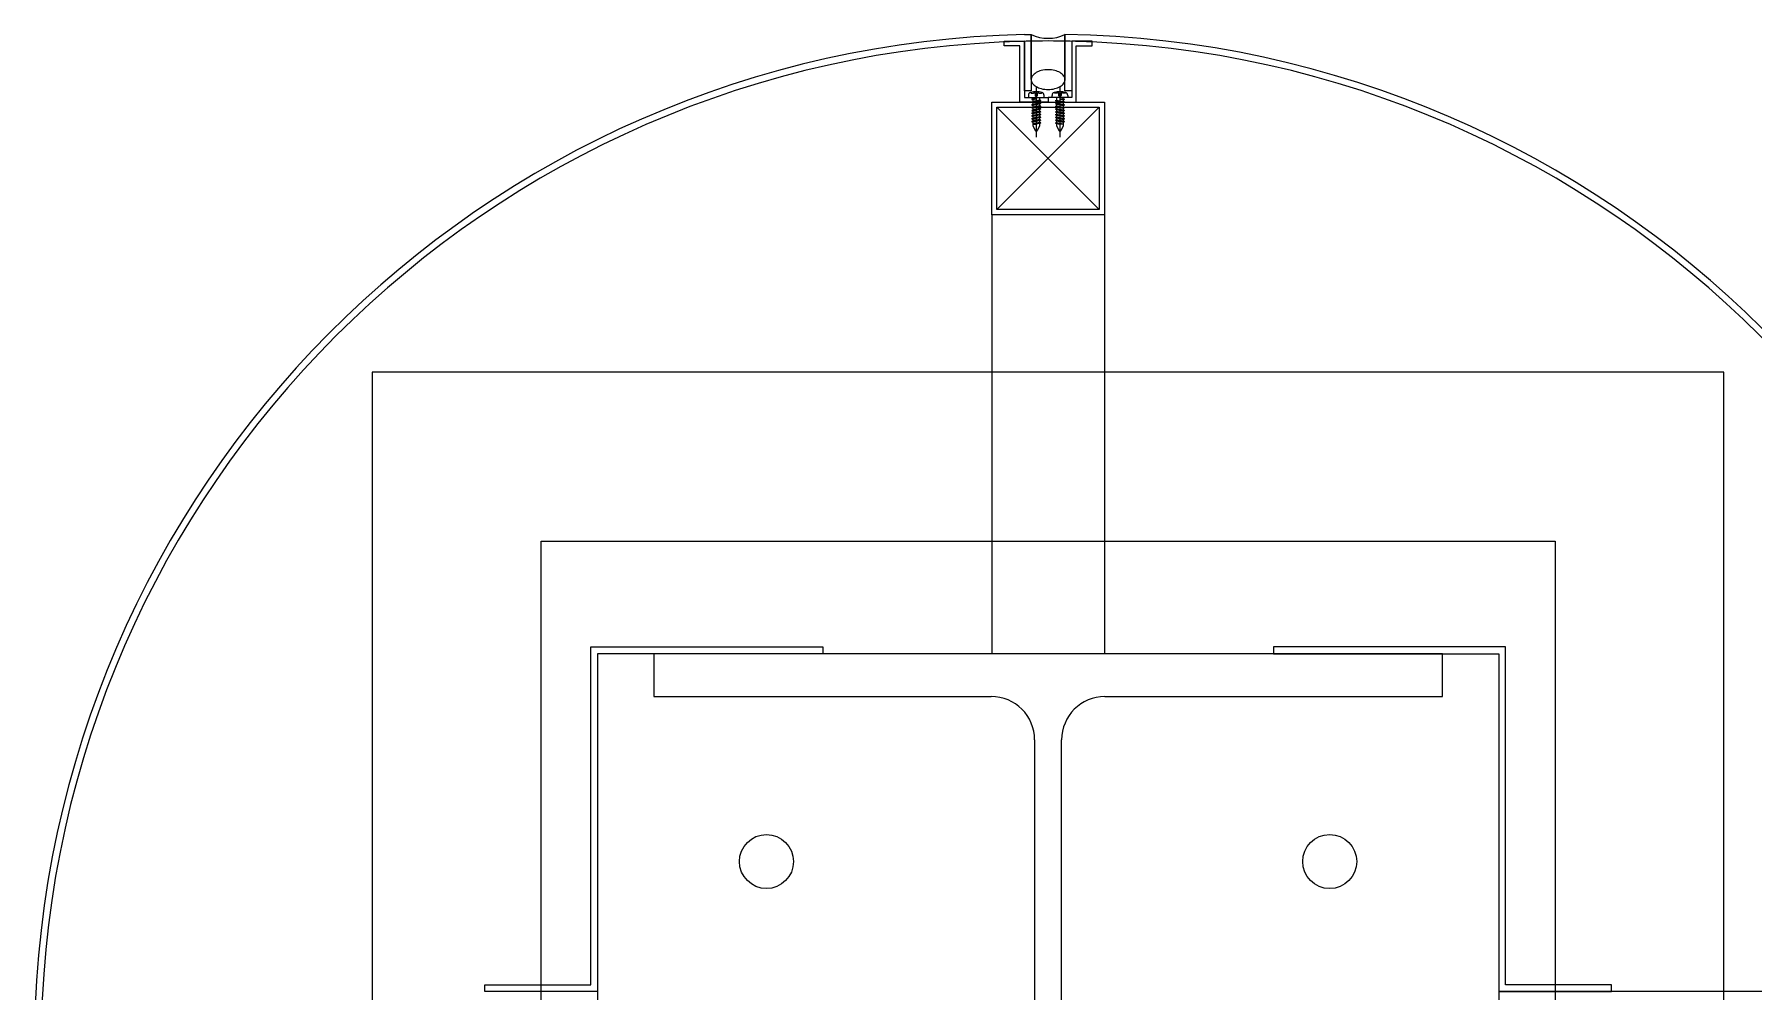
# Model space of a CAD drawing. Header units: millimetres. Extents: x -168200 to 672800, y -7409 to 118800.
# Drawn here: x 105050 to 105813, y 16425 to 16850 of the extents above; entities that cross this region are included whole.
import ezdxf

# ---------------------------------------------------------------- set-up
doc = ezdxf.new("R2010")
doc.units = ezdxf.units.MM
doc.header["$LTSCALE"] = 200
for name, color, linetype in [('01하지철물', 8, 'Continuous'), ('1 BA', 9, 'Continuous'), ('CON', 2, 'Continuous')]:
    doc.layers.add(name, color=color, linetype=linetype)

msp = doc.modelspace()

# ---------------------------------------------------------------- linework, layer by layer
at = {"layer": '01하지철물'}
for points in [[(105250, 16425), (105250, 16428), (105297, 16428), (105297, 16578), (105400, 16578), (105400, 16575), (105300, 16575), (105300, 16425)], [(105750, 16425), (105750, 16428), (105703, 16428), (105703, 16578), (105600, 16578), (105600, 16575), (105700, 16575), (105700, 16425)]]:
    msp.add_lwpolyline(points, close=True, dxfattribs=at)
at = {"layer": '1 BA'}
for p, q in [((105489.5, 16849.88), (105492.5, 16849.86)), ((105492.5, 16849.86), (105492.5, 16829.4)), ((105492.5, 16849.86), (105492.5, 16824.86)), ((105492.5, 16829.86), (105492.5, 16849.86)), ((105507.5, 16824.86), (105507.5, 16849.94)), ((105507.5, 16849.86), (105507.5, 16829.4)), ((105507.5, 16849.86), (105507.5, 16829.86)), ((105480.5, 16844.86), (105480.5, 16846.86)), ((105480.5, 16846.86), (105489.5, 16846.86)), ((105487.5, 16844.86), (105480.5, 16844.86)), ((105487.5, 16819.86), (105487.5, 16844.86)), ((105489.5, 16824.86), (105489.5, 16846.88)), ((105489.5, 16846.86), (105489.5, 16821.86)), ((105510.5, 16846.86), (105510.5, 16824.86)), ((105519.5, 16846.86), (105510.5, 16846.86)), ((105510.5, 16846.86), (105510.5, 16821.86)), ((105512.5, 16819.86), (105512.5, 16844.86)), ((105512.5, 16844.86), (105519.5, 16844.86)), ((105519.5, 16844.86), (105519.5, 16846.86)), ((105494.75, 16826.83), (105494.75, 16804.25)), ((105505.25, 16826.83), (105505.25, 16804.25)), ((105475, 16769.86), (105475, 16819.86)), ((105475, 16819.86), (105525, 16819.86)), ((105500, 16819.86), (105487.5, 16819.86)), ((105492.5, 16824.86), (105489.5, 16824.86)), ((105489.5, 16821.86), (105500, 16821.86)), ((105491.25, 16822.85), (105491.25, 16821.86)), ((105491.25, 16821.86), (105498.25, 16821.86)), ((105492.2, 16824.11), (105492.43, 16823.91)), ((105492.43, 16823.91), (105492.68, 16823.81)), ((105492.68, 16823.81), (105492.95, 16823.79)), ((105494.8, 16821.45), (105492.75, 16821.12)), ((105496.74, 16820.54), (105492.75, 16819.88)), ((105496.74, 16819.31), (105492.75, 16818.65)), ((105492.76, 16821.05), (105493.25, 16820.85)), ((105492.76, 16819.82), (105493.25, 16819.62)), ((105492.76, 16818.58), (105493.25, 16818.38)), ((105492.77, 16821.16), (105493.25, 16821.35)), ((105492.77, 16819.92), (105493.25, 16820.12)), ((105492.77, 16818.69), (105493.25, 16818.88)), ((105494.82, 16821.35), (105492.81, 16821.02)), ((105496.73, 16820.43), (105492.81, 16819.79)), ((105496.73, 16819.2), (105492.81, 16818.56)), ((105492.95, 16823.79), (105493.22, 16823.83)), ((105493.22, 16823.83), (105493.49, 16823.89)), ((105493.25, 16821.35), (105493.25, 16821.86)), ((105494.8, 16821.45), (105493.25, 16821.35)), ((105494.82, 16821.35), (105493.25, 16820.85)), ((105493.25, 16820.85), (105493.25, 16820.12)), ((105496.25, 16820.74), (105493.25, 16820.12)), ((105496.25, 16820.24), (105493.25, 16819.62)), ((105493.25, 16819.62), (105493.25, 16818.88)), ((105496.25, 16819.51), (105493.25, 16818.88)), ((105496.25, 16819.01), (105493.25, 16818.38)), ((105493.25, 16818.38), (105493.25, 16817.65)), ((105493.49, 16823.89), (105493.73, 16823.96)), ((105493.73, 16823.96), (105493.94, 16824.01)), ((105493.94, 16824.01), (105494.09, 16824.01)), ((105494.09, 16824.01), (105494.19, 16823.95)), ((105494.19, 16823.95), (105494.24, 16823.83)), ((105494.24, 16823.28), (105494.23, 16823.07)), ((105494.23, 16823.07), (105494.24, 16822.87)), ((105494.24, 16823.83), (105494.26, 16823.67)), ((105494.26, 16823.48), (105494.24, 16823.28)), ((105494.24, 16822.87), (105494.28, 16822.7)), ((105494.26, 16823.67), (105494.26, 16823.48)), ((105494.28, 16822.7), (105494.36, 16822.57)), ((105494.36, 16822.57), (105494.47, 16822.47)), ((105494.47, 16822.47), (105494.6, 16822.41)), ((105494.6, 16822.41), (105494.75, 16822.4)), ((105494.75, 16822.4), (105494.9, 16822.41)), ((105494.9, 16822.41), (105495.03, 16822.47)), ((105495.03, 16822.47), (105495.14, 16822.57)), ((105495.14, 16822.57), (105495.22, 16822.7)), ((105495.22, 16822.7), (105495.26, 16822.87)), ((105495.24, 16823.67), (105495.26, 16823.83)), ((105495.24, 16823.48), (105495.24, 16823.67)), ((105495.26, 16823.28), (105495.24, 16823.48)), ((105495.26, 16823.83), (105495.31, 16823.95)), ((105495.27, 16823.07), (105495.26, 16823.28)), ((105495.26, 16822.87), (105495.27, 16823.07)), ((105495.31, 16823.95), (105495.41, 16824.01)), ((105495.41, 16824.01), (105495.56, 16824.01)), ((105495.56, 16824.01), (105495.77, 16823.96)), ((105495.77, 16823.96), (105496.01, 16823.89)), ((105496.01, 16823.89), (105496.28, 16823.83)), ((105496.25, 16821.86), (105496.25, 16820.74)), ((105496.74, 16820.54), (105496.25, 16820.74)), ((105496.73, 16820.43), (105496.25, 16820.24)), ((105496.25, 16820.24), (105496.25, 16819.51)), ((105496.74, 16819.31), (105496.25, 16819.51)), ((105496.73, 16819.2), (105496.25, 16819.01)), ((105496.25, 16819.01), (105496.25, 16818.27)), ((105496.28, 16823.83), (105496.55, 16823.79)), ((105496.55, 16823.79), (105496.82, 16823.81)), ((105496.82, 16823.81), (105497.07, 16823.91)), ((105497.07, 16823.91), (105497.3, 16824.11)), ((105498.25, 16821.86), (105498.25, 16822.85)), ((105510.5, 16821.86), (105500, 16821.86)), ((105500, 16821.86), (105500, 16819.86)), ((105500, 16821.86), (105500, 16819.86)), ((105500, 16819.86), (105512.5, 16819.86)), ((105501.75, 16821.86), (105501.75, 16822.85)), ((105508.75, 16821.86), (105501.75, 16821.86)), ((105502.93, 16823.91), (105502.7, 16824.11)), ((105503.18, 16823.81), (105502.93, 16823.91)), ((105503.45, 16823.79), (105503.18, 16823.81)), ((105503.26, 16820.54), (105503.75, 16820.74)), ((105503.26, 16820.54), (105507.25, 16819.88)), ((105503.26, 16819.31), (105503.75, 16819.51)), ((105503.26, 16819.31), (105507.25, 16818.65)), ((105503.27, 16820.43), (105503.75, 16820.24)), ((105503.27, 16820.43), (105507.19, 16819.79)), ((105503.27, 16819.2), (105503.75, 16819.01)), ((105503.27, 16819.2), (105507.19, 16818.56)), ((105503.72, 16823.83), (105503.45, 16823.79)), ((105503.99, 16823.89), (105503.72, 16823.83)), ((105503.75, 16821.86), (105503.75, 16820.74)), ((105503.75, 16820.74), (105506.75, 16820.12)), ((105503.75, 16820.24), (105506.75, 16819.62)), ((105503.75, 16820.24), (105503.75, 16819.51)), ((105503.75, 16819.51), (105506.75, 16818.88)), ((105503.75, 16819.01), (105506.75, 16818.38)), ((105503.75, 16819.01), (105503.75, 16818.27)), ((105504.23, 16823.96), (105503.99, 16823.89)), ((105504.44, 16824.01), (105504.23, 16823.96)), ((105504.59, 16824.01), (105504.44, 16824.01)), ((105504.69, 16823.95), (105504.59, 16824.01)), ((105504.74, 16823.83), (105504.69, 16823.95)), ((105504.73, 16823.07), (105504.74, 16823.28)), ((105504.74, 16822.87), (105504.73, 16823.07)), ((105504.76, 16823.67), (105504.74, 16823.83)), ((105504.74, 16823.28), (105504.76, 16823.48)), ((105504.78, 16822.7), (105504.74, 16822.87)), ((105504.76, 16823.48), (105504.76, 16823.67)), ((105504.86, 16822.57), (105504.78, 16822.7)), ((105504.97, 16822.47), (105504.86, 16822.57)), ((105505.1, 16822.41), (105504.97, 16822.47)), ((105505.25, 16822.4), (105505.1, 16822.41)), ((105505.18, 16821.35), (105507.19, 16821.02)), ((105505.18, 16821.35), (105506.75, 16820.85)), ((105505.2, 16821.45), (105507.25, 16821.12)), ((105505.2, 16821.45), (105506.75, 16821.35)), ((105505.4, 16822.41), (105505.25, 16822.4)), ((105505.53, 16822.47), (105505.4, 16822.41)), ((105505.64, 16822.57), (105505.53, 16822.47)), ((105505.72, 16822.7), (105505.64, 16822.57)), ((105505.76, 16822.87), (105505.72, 16822.7)), ((105505.76, 16823.83), (105505.74, 16823.67)), ((105505.74, 16823.67), (105505.74, 16823.48)), ((105505.74, 16823.48), (105505.76, 16823.28)), ((105505.81, 16823.95), (105505.76, 16823.83)), ((105505.76, 16823.28), (105505.77, 16823.07)), ((105505.77, 16823.07), (105505.76, 16822.87)), ((105505.91, 16824.01), (105505.81, 16823.95)), ((105506.06, 16824.01), (105505.91, 16824.01)), ((105506.27, 16823.96), (105506.06, 16824.01)), ((105506.51, 16823.89), (105506.27, 16823.96)), ((105506.78, 16823.83), (105506.51, 16823.89)), ((105506.75, 16821.35), (105506.75, 16821.86)), ((105507.23, 16821.16), (105506.75, 16821.35)), ((105507.24, 16821.05), (105506.75, 16820.85)), ((105506.75, 16820.85), (105506.75, 16820.12)), ((105507.23, 16819.92), (105506.75, 16820.12)), ((105507.24, 16819.82), (105506.75, 16819.62)), ((105506.75, 16819.62), (105506.75, 16818.88)), ((105507.23, 16818.69), (105506.75, 16818.88)), ((105507.24, 16818.58), (105506.75, 16818.38)), ((105506.75, 16818.38), (105506.75, 16817.65)), ((105507.05, 16823.79), (105506.78, 16823.83)), ((105507.32, 16823.81), (105507.05, 16823.79)), ((105507.57, 16823.91), (105507.32, 16823.81)), ((105510.5, 16824.86), (105507.5, 16824.86)), ((105507.8, 16824.11), (105507.57, 16823.91)), ((105508.75, 16822.85), (105508.75, 16821.86)), ((105525, 16819.86), (105525, 16769.86)), ((105477.3, 16817.56), (105522.7, 16772.16)), ((105477.3, 16772.16), (105522.7, 16817.56)), ((105477.3, 16772.16), (105477.3, 16817.56)), ((105477.3, 16817.56), (105522.7, 16817.56)), ((105496.74, 16818.07), (105492.75, 16817.42)), ((105496.74, 16816.84), (105492.75, 16816.19)), ((105496.74, 16815.61), (105492.75, 16814.95)), ((105496.74, 16814.37), (105492.75, 16813.72)), ((105496.74, 16813.14), (105492.75, 16812.49)), ((105496.74, 16811.91), (105492.75, 16811.25)), ((105492.76, 16817.35), (105493.25, 16817.15)), ((105492.76, 16816.12), (105493.25, 16815.92)), ((105492.76, 16814.89), (105493.25, 16814.69)), ((105492.76, 16813.65), (105493.25, 16813.45)), ((105492.76, 16812.42), (105493.25, 16812.22)), ((105492.76, 16811.19), (105493.25, 16810.99)), ((105492.77, 16817.46), (105493.25, 16817.65)), ((105492.77, 16816.22), (105493.25, 16816.42)), ((105492.77, 16814.99), (105493.25, 16815.19)), ((105492.77, 16813.76), (105493.25, 16813.95)), ((105492.77, 16812.53), (105493.25, 16812.72)), ((105492.77, 16811.29), (105493.25, 16811.49)), ((105496.73, 16817.97), (105492.81, 16817.32)), ((105496.73, 16816.73), (105492.81, 16816.09)), ((105496.73, 16815.5), (105492.81, 16814.86)), ((105496.73, 16814.27), (105492.81, 16813.62)), ((105496.73, 16813.04), (105492.81, 16812.39)), ((105496.73, 16811.8), (105492.81, 16811.16)), ((105496.25, 16818.27), (105493.25, 16817.65)), ((105496.25, 16817.77), (105493.25, 16817.15)), ((105493.25, 16817.15), (105493.25, 16816.42)), ((105496.25, 16817.04), (105493.25, 16816.42)), ((105496.25, 16816.54), (105493.25, 16815.92)), ((105493.25, 16815.92), (105493.25, 16815.19)), ((105496.25, 16815.81), (105493.25, 16815.19)), ((105496.25, 16815.31), (105493.25, 16814.69)), ((105493.25, 16814.69), (105493.25, 16813.95)), ((105496.25, 16814.57), (105493.25, 16813.95)), ((105496.25, 16814.07), (105493.25, 16813.45)), ((105493.25, 16813.45), (105493.25, 16812.72)), ((105496.25, 16813.34), (105493.25, 16812.72)), ((105496.25, 16812.84), (105493.25, 16812.22)), ((105493.25, 16812.22), (105493.25, 16811.49)), ((105496.25, 16812.11), (105493.25, 16811.49)), ((105496.25, 16811.61), (105493.25, 16810.99)), ((105493.25, 16811.06), (105493.25, 16809.36)), ((105496.25, 16810.88), (105493.25, 16810.25)), ((105496.74, 16818.07), (105496.25, 16818.27)), ((105496.73, 16817.97), (105496.25, 16817.77)), ((105496.25, 16817.77), (105496.25, 16817.04)), ((105496.74, 16816.84), (105496.25, 16817.04)), ((105496.73, 16816.73), (105496.25, 16816.54)), ((105496.25, 16816.54), (105496.25, 16815.81)), ((105496.74, 16815.61), (105496.25, 16815.81)), ((105496.73, 16815.5), (105496.25, 16815.31)), ((105496.25, 16815.31), (105496.25, 16814.57)), ((105496.74, 16814.37), (105496.25, 16814.57)), ((105496.73, 16814.27), (105496.25, 16814.07)), ((105496.25, 16814.07), (105496.25, 16813.34)), ((105496.74, 16813.14), (105496.25, 16813.34)), ((105496.73, 16813.04), (105496.25, 16812.84)), ((105496.25, 16812.84), (105496.25, 16812.11)), ((105496.74, 16811.91), (105496.25, 16812.11)), ((105496.73, 16811.8), (105496.25, 16811.61)), ((105496.25, 16811.61), (105496.25, 16810.88)), ((105496.74, 16810.68), (105496.25, 16810.88)), ((105503.26, 16818.07), (105503.75, 16818.27)), ((105503.26, 16818.07), (105507.25, 16817.42)), ((105503.26, 16816.84), (105503.75, 16817.04)), ((105503.26, 16816.84), (105507.25, 16816.19)), ((105503.26, 16815.61), (105503.75, 16815.81)), ((105503.26, 16815.61), (105507.25, 16814.95)), ((105503.26, 16814.37), (105503.75, 16814.57)), ((105503.26, 16814.37), (105507.25, 16813.72)), ((105503.26, 16813.14), (105503.75, 16813.34)), ((105503.26, 16813.14), (105507.25, 16812.49)), ((105503.26, 16811.91), (105503.75, 16812.11)), ((105503.26, 16811.91), (105507.25, 16811.25)), ((105503.26, 16810.68), (105503.75, 16810.88)), ((105503.27, 16817.97), (105503.75, 16817.77)), ((105503.27, 16817.97), (105507.19, 16817.32)), ((105503.27, 16816.73), (105507.19, 16816.09)), ((105503.27, 16816.73), (105503.75, 16816.54)), ((105503.27, 16815.5), (105503.75, 16815.31)), ((105503.27, 16815.5), (105507.19, 16814.86)), ((105503.27, 16814.27), (105507.19, 16813.62)), ((105503.27, 16814.27), (105503.75, 16814.07)), ((105503.27, 16813.04), (105503.75, 16812.84)), ((105503.27, 16813.04), (105507.19, 16812.39)), ((105503.27, 16811.8), (105507.19, 16811.16)), ((105503.27, 16811.8), (105503.75, 16811.61)), ((105503.75, 16818.27), (105506.75, 16817.65)), ((105503.75, 16817.77), (105506.75, 16817.15)), ((105503.75, 16817.77), (105503.75, 16817.04)), ((105503.75, 16817.04), (105506.75, 16816.42)), ((105503.75, 16816.54), (105506.75, 16815.92)), ((105503.75, 16816.54), (105503.75, 16815.81)), ((105503.75, 16815.81), (105506.75, 16815.19)), ((105503.75, 16815.31), (105506.75, 16814.69)), ((105503.75, 16815.31), (105503.75, 16814.57)), ((105503.75, 16814.57), (105506.75, 16813.95)), ((105503.75, 16814.07), (105506.75, 16813.45)), ((105503.75, 16814.07), (105503.75, 16813.34)), ((105503.75, 16813.34), (105506.75, 16812.72)), ((105503.75, 16812.84), (105506.75, 16812.22)), ((105503.75, 16812.84), (105503.75, 16812.11)), ((105503.75, 16812.11), (105506.75, 16811.49)), ((105503.75, 16811.61), (105503.75, 16810.88)), ((105503.75, 16811.61), (105506.75, 16810.99)), ((105503.75, 16810.88), (105506.75, 16810.25)), ((105507.23, 16817.46), (105506.75, 16817.65)), ((105507.24, 16817.35), (105506.75, 16817.15)), ((105506.75, 16817.15), (105506.75, 16816.42)), ((105507.23, 16816.22), (105506.75, 16816.42)), ((105507.24, 16816.12), (105506.75, 16815.92)), ((105506.75, 16815.92), (105506.75, 16815.19)), ((105507.23, 16814.99), (105506.75, 16815.19)), ((105507.24, 16814.89), (105506.75, 16814.69)), ((105506.75, 16814.69), (105506.75, 16813.95)), ((105507.23, 16813.76), (105506.75, 16813.95)), ((105507.24, 16813.65), (105506.75, 16813.45)), ((105506.75, 16813.45), (105506.75, 16812.72)), ((105507.23, 16812.53), (105506.75, 16812.72)), ((105507.24, 16812.42), (105506.75, 16812.22)), ((105506.75, 16812.22), (105506.75, 16811.49)), ((105507.23, 16811.29), (105506.75, 16811.49)), ((105507.24, 16811.19), (105506.75, 16810.99)), ((105506.75, 16811.06), (105506.75, 16809.36)), ((105522.7, 16817.56), (105522.7, 16772.16)), ((105496.74, 16810.68), (105493.25, 16810.07)), ((105493.25, 16810.07), (105494.79, 16810.07)), ((105493.25, 16809.36), (105494.37, 16807.05)), ((105496.73, 16810.57), (105493.5, 16810.07)), ((105496.25, 16810.38), (105494.79, 16810.07)), ((105496.25, 16809.36), (105495.13, 16807.05)), ((105496.73, 16810.57), (105496.25, 16810.38)), ((105496.25, 16810.38), (105496.25, 16809.36)), ((105503.26, 16810.68), (105506.75, 16810.07)), ((105503.27, 16810.57), (105506.5, 16810.07)), ((105503.27, 16810.57), (105503.75, 16810.38)), ((105503.75, 16810.38), (105505.21, 16810.07)), ((105503.75, 16810.38), (105503.75, 16809.36)), ((105503.75, 16809.36), (105504.87, 16807.05)), ((105506.75, 16810.07), (105505.21, 16810.07)), ((105506.75, 16809.36), (105505.63, 16807.05)), ((105475, 16769.86), (105475, 16575)), ((105525, 16769.86), (105475, 16769.86)), ((105522.7, 16772.16), (105477.3, 16772.16)), ((105525, 16769.86), (105525, 16575)), ((105275, 16625), (105725, 16625)), ((105275, 16175), (105275, 16625)), ((105725, 16625), (105725, 16175)), ((105675, 16575), (105325, 16575)), ((105325, 16575), (105325, 16556)), ((105675, 16556), (105675, 16575)), ((105325, 16556), (105474.75, 16556)), ((105525.25, 16556), (105675, 16556)), ((105494, 16536.75), (105494, 16263.25)), ((105506, 16263.25), (105506, 16536.75)), ((105300, 16425), (105300, 16375)), ((105869.86, 16425), (105700, 16425)), ((105700, 16425), (105700, 16375))]:
    msp.add_line(p, q, dxfattribs=at)
for centre in [(105375, 16482.75), (105625, 16482.75)]:
    msp.add_circle(centre, 12, dxfattribs=at)
for centre, radius, start, end in [((105500, 16400), 450, 91.33703, 179.04503), ((105500, 16866), 17.8, 245.07803, 294.92197), ((105500, 16400), 450, 1.33703, 89.04503), ((105500, 16400), 447, 91.346, 178.654), ((105500, 16400), 447, 90, 92.50028), ((105500, 16400), 447, 87.49972, 90), ((105500, 16400), 447, 1.346, 88.654), ((105498.99, 16825.59), 8.52, 103.59383, 120.27573), ((105500, 16821.43), 12.8, 90, 103.59383), ((105500, 16821.43), 12.8, 76.40617, 90), ((105501.01, 16825.59), 8.52, 59.72427, 76.40617), ((105495.15, 16829.86), 2.65, 144.6431, 180), ((105495.15, 16829.86), 2.65, 180, 215.3569), ((105497.46, 16828.22), 5.48, 120.27573, 144.6431), ((105497.46, 16831.5), 5.48, 215.3569, 239.72427), ((105498.99, 16834.12), 8.52, 239.72427, 256.40617), ((105501.01, 16834.12), 8.52, 283.59383, 300.27573), ((105502.54, 16828.22), 5.48, 35.3569, 59.72427), ((105502.54, 16831.5), 5.48, 300.27573, 324.6431), ((105504.85, 16829.86), 2.65, 0, 35.3569), ((105504.85, 16829.86), 2.65, 324.6431, 0), ((105492.55, 16822.85), 1.3, 105.58862, 179.97665), ((105494.75, 16815.1), 9.36, 74.20502, 105.79498), ((105492.84, 16821.1), 0.0925, 139.86612, 209.92465), ((105492.84, 16819.86), 0.0925, 139.86612, 209.92465), ((105492.84, 16818.63), 0.0925, 139.86612, 209.92465), ((105494.78, 16821.4), 0.0602, 310.72712, 69.31493), ((105496.66, 16820.49), 0.0925, 319.86612, 29.92465), ((105496.66, 16819.26), 0.0925, 319.86612, 29.92465), ((105500, 16838.28), 12.8, 256.40617, 270), ((105496.95, 16822.85), 1.3, 0.02335, 74.41138), ((105500, 16838.28), 12.8, 270, 283.59383), ((105503.05, 16822.85), 1.3, 105.58862, 179.97665), ((105505.25, 16815.1), 9.36, 74.20502, 105.79498), ((105503.34, 16820.49), 0.0925, 150.07535, 220.13388), ((105503.34, 16819.26), 0.0925, 150.07535, 220.13388), ((105505.22, 16821.4), 0.0602, 110.68507, 229.27288), ((105507.16, 16821.1), 0.0925, 330.07535, 40.13388), ((105507.16, 16819.86), 0.0925, 330.07535, 40.13388), ((105507.16, 16818.63), 0.0925, 330.07535, 40.13388), ((105507.45, 16822.85), 1.3, 0.02335, 74.41138), ((105492.84, 16817.4), 0.0925, 139.86612, 209.92465), ((105492.84, 16816.16), 0.0925, 139.86612, 209.92465), ((105492.84, 16814.93), 0.0925, 139.86612, 209.92465), ((105492.84, 16813.7), 0.0925, 139.86612, 209.92465), ((105492.84, 16812.47), 0.0925, 139.86612, 209.92465), ((105492.84, 16811.23), 0.0925, 139.86612, 209.92465), ((105496.66, 16818.03), 0.0925, 319.86612, 29.92465), ((105496.66, 16816.79), 0.0925, 319.86612, 29.92465), ((105496.66, 16815.56), 0.0925, 319.86612, 29.92465), ((105496.66, 16814.33), 0.0925, 319.86612, 29.92465), ((105496.66, 16813.1), 0.0925, 319.86612, 29.92465), ((105496.66, 16811.86), 0.0925, 319.86612, 29.92465), ((105503.34, 16818.03), 0.0925, 150.07535, 220.13388), ((105503.34, 16816.79), 0.0925, 150.07535, 220.13388), ((105503.34, 16815.56), 0.0925, 150.07535, 220.13388), ((105503.34, 16814.33), 0.0925, 150.07535, 220.13388), ((105503.34, 16813.1), 0.0925, 150.07535, 220.13388), ((105503.34, 16811.86), 0.0925, 150.07535, 220.13388), ((105507.16, 16817.4), 0.0925, 330.07535, 40.13388), ((105507.16, 16816.16), 0.0925, 330.07535, 40.13388), ((105507.16, 16814.93), 0.0925, 330.07535, 40.13388), ((105507.16, 16813.7), 0.0925, 330.07535, 40.13388), ((105507.16, 16812.47), 0.0925, 330.07535, 40.13388), ((105507.16, 16811.23), 0.0925, 330.07535, 40.13388), ((105494.75, 16807.32), 0.46, 215.16271, 324.83729), ((105496.66, 16810.63), 0.0925, 319.86612, 29.92465), ((105503.34, 16810.63), 0.0925, 150.07535, 220.13388), ((105505.25, 16807.32), 0.46, 215.16271, 324.83729), ((105474.75, 16536.75), 19.25, 0, 90), ((105525.25, 16536.75), 19.25, 90, 180)]:
    msp.add_arc(centre, radius, start, end, dxfattribs=at)
at = {"layer": 'CON', "color": 8}
msp.add_lwpolyline([(105800, 16100), (105800, 16700), (105200, 16700), (105200, 16100)], close=True, dxfattribs=at)

doc.saveas('drawing.dxf')
